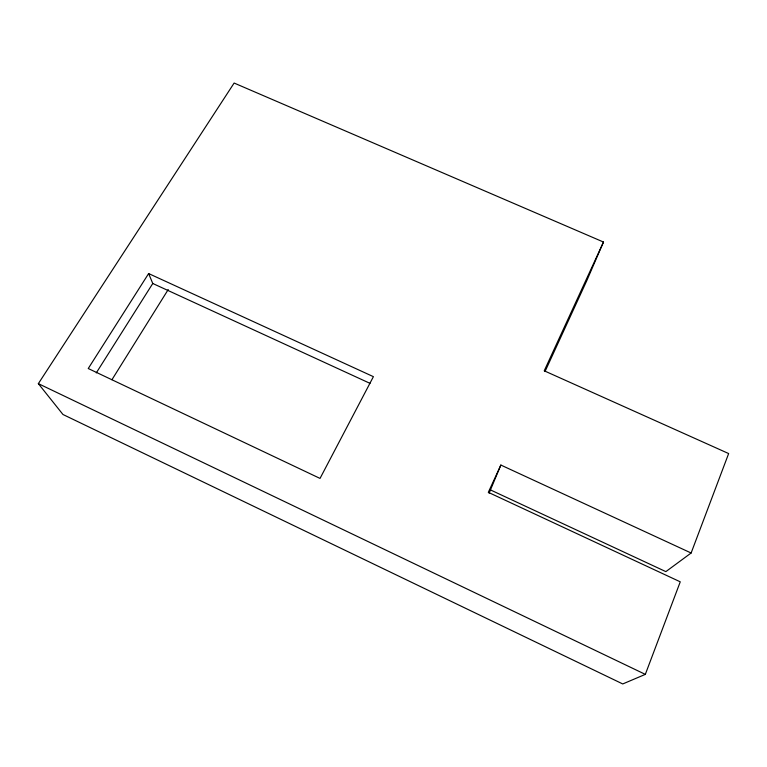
<?xml version="1.0" encoding="UTF-8"?>
<svg xmlns="http://www.w3.org/2000/svg" width="767" height="767" viewBox="0 0 767 767"><rect width="100%" height="100%" fill="white"/><g stroke="black" fill="none" stroke-linecap="round" stroke-linejoin="round"><path stroke-width="1.15" d="M645.325 674.375L680.252 581.827L488.311 492.337L500.861 465.051L691.125 553.007L728.65 453.556L544.234 370.806L603.485 242.036L234.127 83.047L38.35 383.644L62.971 414.496L622.746 683.953L645.325 674.375L38.35 383.644M489.106 493.152L500.861 465.051M603.485 242.036L586.793 280.664L545.011 371.544M111.934 379.732L168.232 289.533M96.268 372.915L152.767 283.483L148.635 273.56L88.243 368.524L320.031 478.416L373.404 376.664L148.635 273.56M691.125 553.007L665.861 571.626L490.564 489.969M152.767 283.483L369.991 383.347"/></g></svg>
